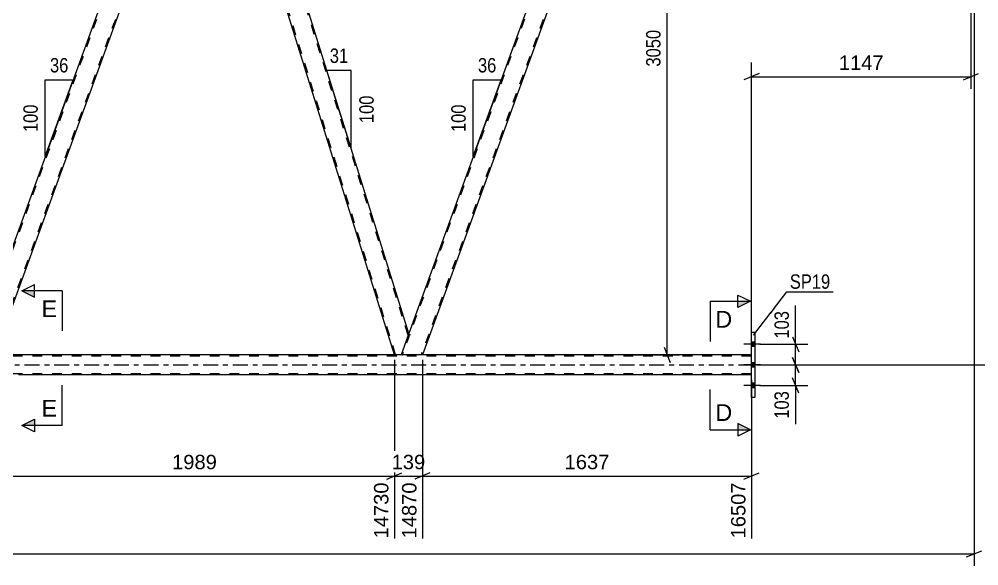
# Model space of a CAD drawing. Header units: millimetres. Extents: x 0 to 841, y 0 to 594.
# Drawn here: x 552.5 to 743.4, y 266.9 to 375.7 of the extents above; entities that cross this region are included whole.
import ezdxf

# ---------------------------------------------------------------- set-up
doc = ezdxf.new("R2010")
doc.units = ezdxf.units.MM
doc.linetypes.add('DXK_LINE_DOT2', pattern=[3.9198, 1.9599, -1.9599])
doc.linetypes.add('DXK_LINE_DOT3', pattern=[5.9187, 2.979, -0.9799, 0.9799, -0.9799])
doc.styles.add('Arial', font='ARIAL.TTF', dxfattribs={"height": 0.2})
doc.styles.add('Arial Narrow', font='ARIALN.TTF', dxfattribs={"height": 0.2})

# ---------------------------------------------------------------- blocks, each defined once
blk = doc.blocks.new('Part-318895945-3916 - 3712')
at = {"color": 7, "linetype": 'DXK_LINE_DOT2'}
for p, q in [((673.15, 430.92), (628.74, 308.92)), ((676.89, 430.92), (632.49, 308.92)), ((673.15, 430.92), (673.17, 430.92)), ((630.04, 313.17), (628.49, 308.92)), ((628.74, 308.92), (628.76, 308.92))]:
    blk.add_line(p, q, dxfattribs=at)
at = {"color": 2, "linetype": 'Continuous'}
for p, q in [((672.89, 430.92), (630.04, 313.17)), ((677.15, 430.92), (632.75, 308.92)), ((672.89, 430.92), (677.15, 430.92)), ((632.71, 308.92), (628.49, 308.92)), ((632.75, 308.92), (632.71, 308.92))]:
    blk.add_line(p, q, dxfattribs=at)
blk = doc.blocks.new('Part-318895945-3752 - 3712')
at = {"color": 7, "linetype": 'DXK_LINE_DOT2'}
for p, q in [((698.21, 308.68), (109.68, 308.68)), ((698.21, 308.92), (196.62, 308.92)), ((632.75, 308.92), (627.17, 308.92)), ((698.21, 304.92), (698.21, 308.92)), ((698.21, 305.16), (109.68, 305.16))]:
    blk.add_line(p, q, dxfattribs=at)
at = {"color": 2, "linetype": 'Continuous'}
for p, q in [((627.17, 308.92), (552.36, 308.92)), ((698.21, 308.92), (632.75, 308.92)), ((698.21, 304.92), (552.36, 304.92))]:
    blk.add_line(p, q, dxfattribs=at)
at = {"color": 7, "linetype": 'DXK_LINE_DOT3'}
blk.add_line((109.68, 306.92), (698.21, 306.92), dxfattribs=at)
blk = doc.blocks.new('Part-318895945-3808 - 3712')
at = {"color": 2, "linetype": 'Continuous'}
for p, q in [((698.21, 300.42), (698.21, 313.42)), ((698.21, 313.42), (698.85, 313.42)), ((698.85, 313.42), (698.85, 300.42)), ((698.85, 300.42), (698.21, 300.42))]:
    blk.add_line(p, q, dxfattribs=at)
blk = doc.blocks.new('Part-318895945-3988 - 3712')
at = {"color": 2, "linetype": 'Continuous'}
for p, q in [((592.02, 430.92), (590.47, 426.67)), ((593.33, 430.92), (592.02, 430.92)), ((630.04, 313.17), (593.33, 430.92)), ((627.17, 308.92), (590.47, 426.67)), ((630.04, 313.17), (629.76, 312.43)), ((629.76, 312.43), (628.49, 308.92)), ((628.49, 308.92), (627.17, 308.92))]:
    blk.add_line(p, q, dxfattribs=at)
at = {"color": 7, "linetype": 'DXK_LINE_DOT2'}
for p, q in [((629.9, 312.8), (593.08, 430.92)), ((627.42, 308.92), (590.6, 427.05)), ((630.01, 313.12), (629.76, 312.43))]:
    blk.add_line(p, q, dxfattribs=at)
blk = doc.blocks.new('Part-318895945-3996 - 3712')
at = {"color": 7, "linetype": 'DXK_LINE_DOT2'}
for p, q in [((588.01, 430.92), (543.61, 308.92)), ((591.76, 430.92), (547.36, 308.92)), ((588.01, 430.92), (588.03, 430.92)), ((592.02, 430.92), (590.47, 426.67)), ((543.35, 308.92), (545.39, 314.53)), ((549.65, 314.53), (547.61, 308.92)), ((547.61, 308.92), (543.35, 308.92))]:
    blk.add_line(p, q, dxfattribs=at)
at = {"color": 2, "linetype": 'Continuous'}
for p, q in [((587.76, 430.92), (545.39, 314.53)), ((592.02, 430.92), (587.76, 430.92)), ((590.47, 426.67), (549.65, 314.53))]:
    blk.add_line(p, q, dxfattribs=at)
blk = doc.blocks.new('Bolt-318895945-4116 - 3712')
at = {"linetype": 'Continuous'}
for points in [[(698.85, 310.58), (698.85, 311.46), (698.21, 311.46), (698.21, 310.58)], [(698.85, 310.58), (698.85, 311.46), (698.21, 311.46), (698.21, 310.58)], [(698.85, 310.58), (698.85, 311.46), (698.21, 311.46), (698.21, 310.58)], [(698.85, 306.46), (698.85, 307.34), (698.21, 307.34), (698.21, 306.46)], [(698.85, 306.46), (698.85, 307.34), (698.21, 307.34), (698.21, 306.46)], [(698.85, 302.38), (698.85, 303.26), (698.21, 303.26), (698.21, 302.38)], [(698.85, 302.38), (698.85, 303.26), (698.21, 303.26), (698.21, 302.38)], [(698.85, 302.38), (698.85, 303.26), (698.21, 303.26), (698.21, 302.38)]]:
    blk.add_hatch(color=1, dxfattribs=at).paths.add_polyline_path(points)
at = {"color": 1, "linetype": 'Continuous'}
for p, q in [((698.85, 311.46), (698.21, 311.46)), ((698.85, 311.46), (698.21, 311.46)), ((698.85, 311.46), (698.21, 311.46)), ((700.01, 311.02), (696.69, 311.02)), ((700.01, 311.02), (696.69, 311.02)), ((700.01, 311.02), (696.69, 311.02)), ((698.85, 310.58), (698.21, 310.58)), ((698.85, 310.58), (698.21, 310.58)), ((698.85, 310.58), (698.21, 310.58)), ((700.01, 306.9), (696.69, 306.9)), ((700.01, 306.9), (696.69, 306.9)), ((698.85, 307.34), (698.21, 307.34)), ((698.85, 307.34), (698.21, 307.34)), ((698.85, 306.46), (698.21, 306.46)), ((698.85, 306.46), (698.21, 306.46)), ((700.01, 302.82), (696.69, 302.82)), ((700.01, 302.82), (696.69, 302.82)), ((700.01, 302.82), (696.69, 302.82)), ((698.85, 303.26), (698.21, 303.26)), ((698.85, 303.26), (698.21, 303.26)), ((698.85, 303.26), (698.21, 303.26)), ((698.85, 302.38), (698.21, 302.38)), ((698.85, 302.38), (698.21, 302.38)), ((698.85, 302.38), (698.21, 302.38))]:
    blk.add_line(p, q, dxfattribs=at)
blk = doc.blocks.new('StraightDimension-318895945-4829 - 3712')
at = {"color": 7, "linetype": 'Continuous'}
for p, q in [((706.4, 308.42), (707.6, 305.42)), ((699.85, 306.92), (709.4, 306.92)), ((707, 302.82), (707, 306.92)), ((707.6, 301.32), (706.4, 304.32)), ((699.85, 302.82), (709.4, 302.82))]:
    blk.add_line(p, q, dxfattribs=at)
at = {"color": 0}
blk.add_wipeout([(706.25, 302.3), (702.05, 302.3), (702.05, 295.61), (706.25, 295.61)], dxfattribs=at)
at = {"color": 7, "linetype": 'Continuous'}
blk.add_line((707, 302.82), (707, 295.09), dxfattribs=at)
blk.add_line((707, 302.82), (707, 295.09), dxfattribs=at)
at = {"color": 3, "style": 'Arial Narrow'}
blk.add_text('103', height=2.863, rotation=90.0002, dxfattribs=at).set_placement((705.65, 296.21))
blk = doc.blocks.new('StraightDimension-318895945-4561 - 3712')
at = {"color": 7, "linetype": 'Continuous'}
for p, q in [((742.51, 425.42), (742.51, 266.94)), ((82, 269.34), (742.51, 269.34)), ((741.01, 268.74), (744.01, 269.94))]:
    blk.add_line(p, q, dxfattribs=at)
blk = doc.blocks.new('StraightDimension-318895945-4881 - 3712')
at = {"color": 7, "linetype": 'Continuous'}
for p, q in [((741.87, 429.92), (741.87, 361.86)), ((698.21, 309.92), (698.21, 367.11)), ((699.71, 364.86), (696.71, 363.66)), ((740.37, 363.66), (743.37, 364.86)), ((698.21, 364.26), (741.87, 364.26))]:
    blk.add_line(p, q, dxfattribs=at)
at = {"color": 0}
blk.add_wipeout([(725.09, 365.01), (725.09, 369.21), (714.99, 369.21), (714.99, 365.01)], dxfattribs=at)
at = {"color": 3, "style": 'Arial'}
blk.add_text('1147', height=2.865, dxfattribs=at).set_placement((715.59, 365.61))
blk = doc.blocks.new('AngleDimension-318895945-4132 - 3712')
at = {"color": 7, "linetype": 'Continuous'}
for p, q in [((642.85, 363.6), (648.39, 363.6)), ((642.85, 348.37), (648.39, 363.6)), ((642.85, 348.37), (642.85, 363.6)), ((644.7, 353.45), (648.39, 363.6))]:
    blk.add_line(p, q, dxfattribs=at)
at = {"color": 0}
for points in [[(648.05, 364.5), (648.05, 368.7), (643.19, 368.7), (643.19, 364.5)], [(641.95, 359.33), (637.75, 359.33), (637.75, 352.64), (641.95, 352.64)]]:
    blk.add_wipeout(points, dxfattribs=at)
at = {"color": 3, "style": 'Arial Narrow'}
blk.add_text('36', height=2.863, dxfattribs=at).set_placement((643.79, 365.1))
blk.add_text('100', height=2.863, rotation=90.0002, dxfattribs=at).set_placement((641.35, 353.24))
blk = doc.blocks.new('AngleDimension-318895945-4146 - 3712')
at = {"color": 7, "linetype": 'Continuous'}
for p, q in [((557.71, 363.6), (563.25, 363.6)), ((557.71, 348.37), (563.25, 363.6)), ((557.71, 348.37), (557.71, 363.6)), ((559.56, 353.45), (563.25, 363.6))]:
    blk.add_line(p, q, dxfattribs=at)
at = {"color": 0}
for points in [[(562.91, 364.5), (562.91, 368.7), (558.05, 368.7), (558.05, 364.5)], [(556.81, 359.33), (552.61, 359.33), (552.61, 352.64), (556.81, 352.64)]]:
    blk.add_wipeout(points, dxfattribs=at)
at = {"color": 3, "style": 'Arial Narrow'}
blk.add_text('36', height=2.863, dxfattribs=at).set_placement((558.65, 365.1))
blk.add_text('100', height=2.863, rotation=90.0002, dxfattribs=at).set_placement((556.21, 353.24))
blk = doc.blocks.new('AngleDimension-318895945-4160 - 3712')
at = {"color": 7, "linetype": 'Continuous'}
for p, q in [((616.53, 356.49), (613.73, 365.5)), ((618.55, 365.5), (613.73, 365.5)), ((618.55, 350.03), (613.73, 365.5)), ((618.55, 350.03), (618.55, 365.5))]:
    blk.add_line(p, q, dxfattribs=at)
at = {"color": 0}
for points in [[(618.57, 366.4), (618.57, 370.6), (613.71, 370.6), (613.71, 366.4)], [(623.65, 361.11), (619.45, 361.11), (619.45, 354.42), (623.65, 354.42)]]:
    blk.add_wipeout(points, dxfattribs=at)
at = {"color": 3, "style": 'Arial Narrow'}
blk.add_text('31', height=2.863, dxfattribs=at).set_placement((614.31, 367))
blk.add_text('100', height=2.863, rotation=90.0002, dxfattribs=at).set_placement((623.05, 355.02))
blk = doc.blocks.new('StraightDimension-318895945-4390 - 3712')
at = {"color": 7, "linetype": 'Continuous'}
for p, q in [((547.61, 307.92), (547.61, 272.39)), ((627.17, 307.92), (627.17, 272.39)), ((549.11, 285.41), (546.11, 284.21)), ((547.61, 284.81), (627.17, 284.81)), ((625.67, 284.21), (628.67, 285.41))]:
    blk.add_line(p, q, dxfattribs=at)
at = {"color": 0}
blk.add_wipeout([(592.44, 285.56), (592.44, 289.76), (582.34, 289.76), (582.34, 285.56)], dxfattribs=at)
at = {"color": 0, "linetype": 'Continuous'}
blk.add_wipeout([(626.57, 284.11), (622.37, 284.11), (622.37, 271.79), (626.57, 271.79)], dxfattribs=at)
at = {"color": 3, "style": 'Arial'}
blk.add_text('1989', height=2.865, dxfattribs=at).set_placement((582.94, 286.16))
at = {"color": 3, "linetype": 'Continuous', "style": 'Arial'}
blk.add_text('14730', height=2.865, rotation=90.0002, dxfattribs=at).set_placement((625.97, 272.39))
blk = doc.blocks.new('StraightDimension-318895945-4404 - 3712')
at = {"color": 7, "linetype": 'Continuous'}
for p, q in [((627.17, 307.92), (627.17, 272.39)), ((632.75, 307.92), (632.75, 272.39)), ((625.67, 284.21), (628.67, 285.41)), ((627.17, 284.81), (632.75, 284.81)), ((634.25, 285.41), (631.25, 284.21))]:
    blk.add_line(p, q, dxfattribs=at)
at = {"color": 0}
blk.add_wipeout([(633.89, 285.56), (633.89, 289.76), (626.02, 289.76), (626.02, 285.56)], dxfattribs=at)
at = {"color": 0, "linetype": 'Continuous'}
blk.add_wipeout([(632.15, 284.11), (627.95, 284.11), (627.95, 271.79), (632.15, 271.79)], dxfattribs=at)
at = {"color": 3, "style": 'Arial'}
blk.add_text('139', height=2.865, dxfattribs=at).set_placement((626.62, 286.16))
at = {"color": 3, "linetype": 'Continuous', "style": 'Arial'}
blk.add_text('14870', height=2.865, rotation=90.0002, dxfattribs=at).set_placement((631.55, 272.39))
blk = doc.blocks.new('StraightDimension-318895945-4418 - 3712')
at = {"color": 7, "linetype": 'Continuous'}
for p, q in [((632.75, 307.92), (632.75, 272.39)), ((698.21, 303.92), (698.21, 272.39)), ((634.25, 285.41), (631.25, 284.21)), ((632.75, 284.81), (698.21, 284.81)), ((696.71, 284.21), (699.71, 285.41))]:
    blk.add_line(p, q, dxfattribs=at)
at = {"color": 0}
blk.add_wipeout([(670.53, 285.56), (670.53, 289.76), (660.43, 289.76), (660.43, 285.56)], dxfattribs=at)
at = {"color": 0, "linetype": 'Continuous'}
blk.add_wipeout([(697.61, 284.11), (693.41, 284.11), (693.41, 271.79), (697.61, 271.79)], dxfattribs=at)
at = {"color": 3, "style": 'Arial'}
blk.add_text('1637', height=2.865, dxfattribs=at).set_placement((661.03, 286.16))
at = {"color": 3, "linetype": 'Continuous', "style": 'Arial'}
blk.add_text('16507', height=2.865, rotation=90.0002, dxfattribs=at).set_placement((697.01, 272.39))
blk = doc.blocks.new('StraightDimension-318895945-4821 - 3712')
at = {"color": 7, "linetype": 'Continuous'}
for p, q in [((706.4, 312.52), (707.6, 309.52)), ((699.85, 311.02), (709.4, 311.02)), ((707, 306.92), (707, 311.02)), ((707.6, 305.42), (706.4, 308.42)), ((699.85, 306.92), (709.4, 306.92))]:
    blk.add_line(p, q, dxfattribs=at)
at = {"color": 0}
blk.add_wipeout([(706.25, 318.23), (702.05, 318.23), (702.05, 311.55), (706.25, 311.55)], dxfattribs=at)
at = {"color": 7, "linetype": 'Continuous'}
blk.add_line((707, 311.02), (707, 318.76), dxfattribs=at)
blk.add_line((707, 311.02), (707, 318.76), dxfattribs=at)
at = {"color": 3, "style": 'Arial Narrow'}
blk.add_text('103', height=2.863, rotation=90.0002, dxfattribs=at).set_placement((705.65, 312.15))
blk = doc.blocks.new('StraightDimension-318895945-9257 - 3712')
at = {"color": 7, "linetype": 'Continuous'}
for p, q in [((758.02, 431.42), (756.82, 434.42)), ((742.87, 432.92), (759.82, 432.92)), ((757.42, 306.92), (757.42, 432.92)), ((756.82, 308.42), (758.02, 305.42)), ((699.21, 306.92), (759.82, 306.92))]:
    blk.add_line(p, q, dxfattribs=at)
at = {"color": 0}
blk.add_wipeout([(756.67, 374.97), (752.47, 374.97), (752.47, 364.88), (756.67, 364.88)], dxfattribs=at)
at = {"color": 3, "style": 'Arial'}
blk.add_text('3150', height=2.865, rotation=90.0002, dxfattribs=at).set_placement((756.07, 365.48))
blk = doc.blocks.new('StraightDimension-318895945-9859 - 3712')
at = {"color": 7, "linetype": 'Continuous'}
for p, q in [((682.06, 429.42), (680.86, 432.42)), ((686.91, 430.92), (678.61, 430.92)), ((681.46, 308.92), (681.46, 430.92)), ((680.86, 310.42), (682.06, 307.42)), ((673.61, 308.92), (683.86, 308.92))]:
    blk.add_line(p, q, dxfattribs=at)
at = {"color": 0}
blk.add_wipeout([(680.71, 374.18), (676.51, 374.18), (676.51, 365.67), (680.71, 365.67)], dxfattribs=at)
at = {"color": 3, "style": 'Arial Narrow'}
blk.add_text('3050', height=2.863, rotation=90.0002, dxfattribs=at).set_placement((680.11, 366.27))
blk = doc.blocks.new('Mark-318895945-3804 - 3712')
at = {"color": 0}
blk.add_wipeout([(713.88, 322.06), (713.88, 325.06), (705.84, 325.06), (705.84, 322.06)], dxfattribs=at)
blk.add_wipeout([(713.88, 322.06), (713.88, 325.06), (705.84, 325.06), (705.84, 322.06)], dxfattribs=at)
at = {"color": 30, "linetype": 'Continuous'}
for p, q in [((698.61, 312.8), (705.24, 321.46)), ((705.24, 321.46), (714.48, 321.46))]:
    blk.add_line(p, q, dxfattribs=at)
at = {"color": 3, "style": 'Arial Narrow'}
blk.add_text('SP19', height=2.863, dxfattribs=at).set_placement((705.84, 322.06))
blk = doc.blocks.new('SectionMark-318895945-4991 - 3712')
at = {"linetype": 'Continuous'}
for points in [[(555.57, 321.67), (555.57, 320.42), (553.07, 321.67)], [(555.57, 296.12), (555.57, 294.87), (553.07, 294.87)]]:
    blk.add_hatch(color=6, dxfattribs=at).paths.add_polyline_path(points)
at = {"color": 6, "linetype": 'Continuous'}
for p, q in [((553.07, 321.67), (555.57, 322.92)), ((555.57, 320.42), (555.57, 322.92)), ((561.07, 321.67), (553.07, 321.67)), ((553.07, 321.67), (555.57, 320.42)), ((561.07, 321.67), (561.07, 313.67)), ((561.07, 294.87), (561.07, 302.87)), ((553.07, 294.87), (555.57, 296.12)), ((555.57, 296.12), (555.57, 293.62)), ((561.07, 294.87), (553.07, 294.87)), ((555.57, 293.62), (553.07, 294.87))]:
    blk.add_line(p, q, dxfattribs=at)
at = {"color": 0, "linetype": 'Continuous'}
for points in [[(560.07, 316.42), (560.07, 319.92), (556.96, 319.92), (556.96, 316.42)], [(560.07, 296.62), (560.07, 300.12), (556.96, 300.12), (556.96, 296.62)]]:
    blk.add_wipeout(points, dxfattribs=at)
at = {"color": 3, "linetype": 'Continuous', "style": 'Arial'}
for p in [(556.96, 316.42), (556.96, 296.62)]:
    blk.add_text('E', height=3.34, dxfattribs=at).set_placement(p)
blk = doc.blocks.new('SectionMark-318895945-4995 - 3712')
at = {"linetype": 'Continuous'}
for points in [[(695.51, 318.32), (695.51, 319.57), (698.01, 319.57)], [(695.51, 294.01), (695.51, 295.26), (698.01, 294.01)]]:
    blk.add_hatch(color=6, dxfattribs=at).paths.add_polyline_path(points)
at = {"color": 6, "linetype": 'Continuous'}
for p, q in [((695.51, 318.32), (695.51, 320.82)), ((695.51, 320.82), (698.01, 319.57)), ((690.01, 319.57), (690.01, 311.57)), ((690.01, 319.57), (698.01, 319.57)), ((698.01, 319.57), (695.51, 318.32)), ((690.01, 294.01), (690.01, 302.01)), ((698.01, 294.01), (695.51, 295.26)), ((695.51, 295.26), (695.51, 292.76)), ((690.01, 294.01), (698.01, 294.01)), ((698.01, 294.01), (695.51, 292.76))]:
    blk.add_line(p, q, dxfattribs=at)
at = {"color": 0, "linetype": 'Continuous'}
for points in [[(694.38, 314.32), (694.38, 317.82), (691.01, 317.82), (691.01, 314.32)], [(694.38, 295.76), (694.38, 299.26), (691.01, 299.26), (691.01, 295.76)]]:
    blk.add_wipeout(points, dxfattribs=at)
at = {"color": 3, "linetype": 'Continuous', "style": 'Arial'}
for p in [(691.01, 314.32), (691.01, 295.76)]:
    blk.add_text('D', height=3.34, dxfattribs=at).set_placement(p)

msp = doc.modelspace()

# ---------------------------------------------------------------- block references
for name in ['Part-318895945-3996 - 3712', 'Part-318895945-3988 - 3712', 'Part-318895945-3916 - 3712', 'Part-318895945-3808 - 3712', 'Bolt-318895945-4116 - 3712', 'Part-318895945-3752 - 3712']:
    msp.add_blockref(name, (0, 0))

# ---------------------------------------------------------------- next in the draw order: block references
msp.add_blockref('StraightDimension-318895945-4829 - 3712', (0, 0))

# ---------------------------------------------------------------- next in the draw order: block references
msp.add_blockref('StraightDimension-318895945-4561 - 3712', (0, 0))

# ---------------------------------------------------------------- next in the draw order: block references
for name in ['StraightDimension-318895945-4881 - 3712', 'AngleDimension-318895945-4160 - 3712', 'AngleDimension-318895945-4146 - 3712', 'AngleDimension-318895945-4132 - 3712', 'StraightDimension-318895945-4390 - 3712']:
    msp.add_blockref(name, (0, 0))

# ---------------------------------------------------------------- next in the draw order: block references
for name in ['SectionMark-318895945-4991 - 3712', 'StraightDimension-318895945-4404 - 3712']:
    msp.add_blockref(name, (0, 0))

# ---------------------------------------------------------------- next in the draw order: block references
msp.add_blockref('StraightDimension-318895945-4418 - 3712', (0, 0))

# ---------------------------------------------------------------- next in the draw order: block references
for name in ['StraightDimension-318895945-9859 - 3712', 'StraightDimension-318895945-4821 - 3712']:
    msp.add_blockref(name, (0, 0))

# ---------------------------------------------------------------- next in the draw order: block references
msp.add_blockref('StraightDimension-318895945-9257 - 3712', (0, 0))

# ---------------------------------------------------------------- next in the draw order: block references
msp.add_blockref('Mark-318895945-3804 - 3712', (0, 0))

# ---------------------------------------------------------------- next in the draw order: block references
msp.add_blockref('SectionMark-318895945-4995 - 3712', (0, 0))

doc.saveas('drawing.dxf')
